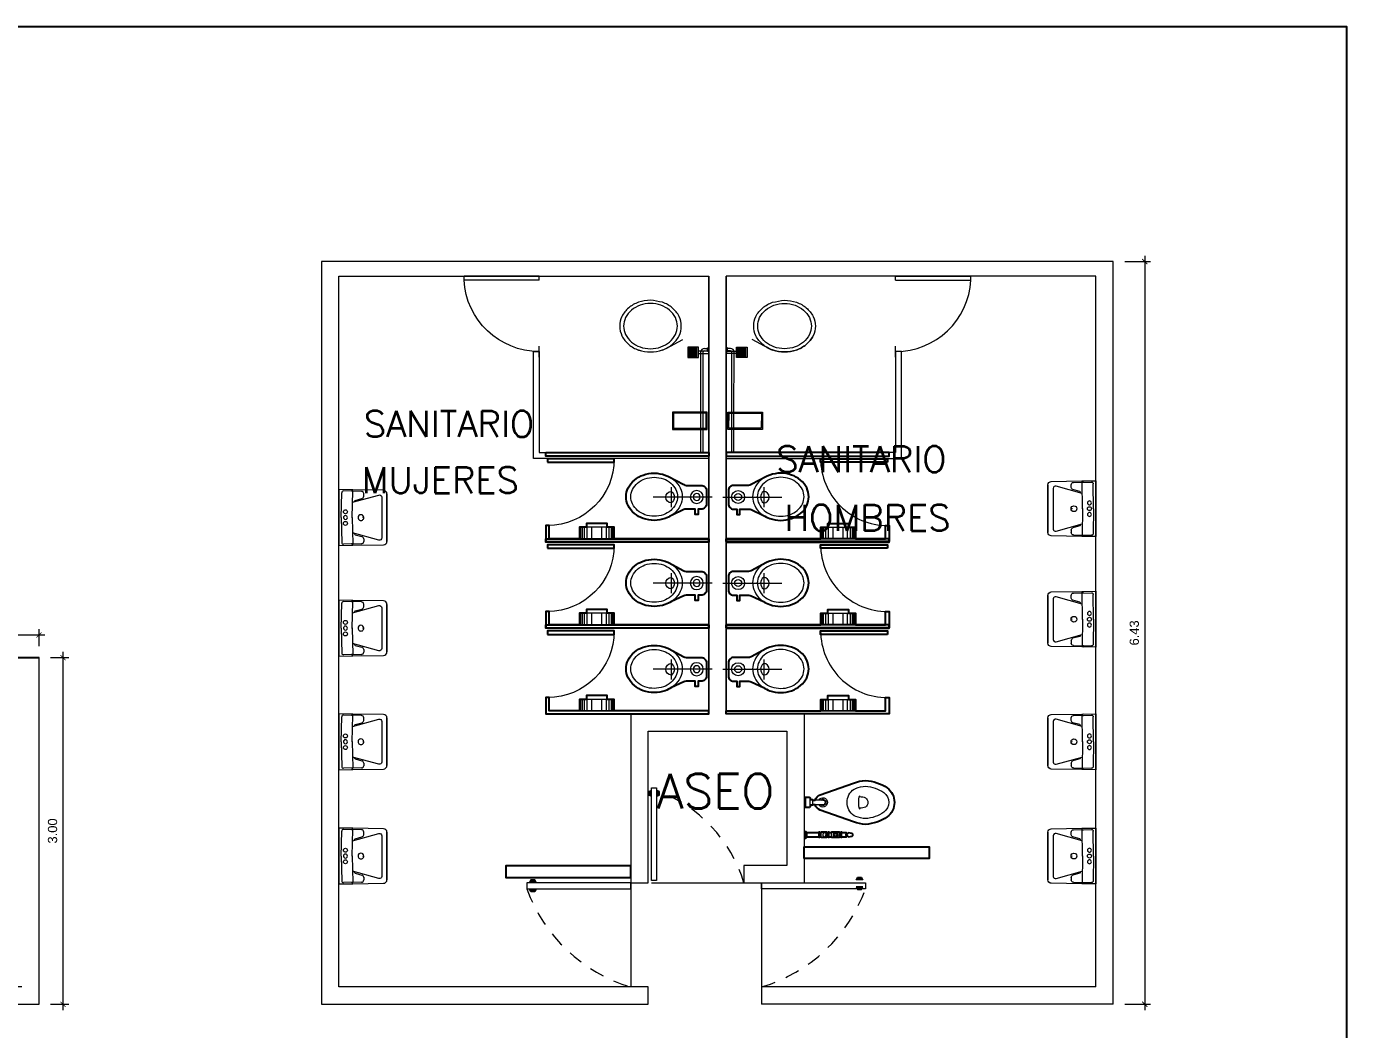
# Model space of a CAD drawing. Header units: metres. Extents: x 249 to 294.6, y -135.5 to -107.4.
# Drawn here: x 283.15 to 294.57, y -116.05 to -107.37 of the extents above; entities that cross this region are included whole.
import ezdxf

# ---------------------------------------------------------------- set-up
doc = ezdxf.new("R2010")
doc.units = ezdxf.units.M
doc.header["$MEASUREMENT"] = 0
doc.linetypes.add('HIDDEN', pattern=[0.375, 0.25, -0.125])
for name, color, linetype, lineweight in [('HATCH', 8, 'Continuous', 9), ('MOB', 1, 'Continuous', 9), ('MUROS', 2, 'Continuous', 20), ('TEXT', 7, 'Continuous', 18)]:
    doc.layers.add(name, color=color, linetype=linetype, lineweight=lineweight)
doc.layers.add('MURETE', color=4, linetype='Continuous')
doc.layers.add('WC-HIDE', color=1, linetype='Continuous')
doc.styles.add('TEXTOS', font='romans.shx')
doc.styles.add('UNO', font='arial.ttf')
doc.dimstyles.new('EN 50', dxfattribs={"dimtxt": 0.08, "dimasz": 0.045, "dimexe": 0.05, "dimexo": 0.1, "dimgap": 0.05, "dimtad": 1, "dimlfac": -1, "dimzin": 1, "dimdsep": 46, "dimtxsty": 'UNO', "dimblk": 'ARCHTICK', "dimcen": 0.5, "dimdle": 0.05, "dimclrd": 1, "dimclre": 1, "dimclrt": 7, "dimazin": 0, "dimtm": 1e-09, "dimtfac": 1, "dimtix": 1, "dimtmove": 0, "dimatfit": 0, "dimldrblk": 'ARCHTICK', "dimfxl": 1, "dimtolj": 2, "dimlwd": 13, "dimlwe": 13, "dimarcsym": 0})

# ---------------------------------------------------------------- blocks, each defined once
blk = doc.blocks.new('wc13')
at = {"color": 0}
for p, q in [((-0.385, 0), (-0.385, 1.41)), ((-0.385, 1.41), (-0.355, 1.41)), ((-0.355, 0), (-0.355, 1.41)), ((0.245, 1.41), (0.385, 1.41)), ((0.245, 1.38), (0.245, 1.41)), ((0.245, 1.38), (0.36, 1.38)), ((0.36, 1.38), (0.36, 0)), ((0.385, 1.41), (0.385, 0)), ((0.227, 0.879), (0.227, 1.059)), ((0.227, 1.059), (0.26, 1.059)), ((0.26, 0.819), (0.26, 1.119)), ((0.36, 1.119), (0.26, 1.119)), ((0.36, 1.115), (0.26, 1.115)), ((0.36, 1.106), (0.26, 1.106)), ((0.36, 1.094), (0.26, 1.094)), ((0.36, 1.075), (0.26, 1.075)), ((0.36, 1.051), (0.26, 1.051)), ((0.36, 0.819), (0.36, 1.119)), ((0.36, 1.013), (0.26, 1.013)), ((0.36, 0.925), (0.26, 0.925)), ((0.227, 0.879), (0.26, 0.879)), ((0.36, 0.886), (0.26, 0.886)), ((0.36, 0.863), (0.26, 0.863)), ((0.36, 0.843), (0.26, 0.843)), ((0.36, 0.832), (0.26, 0.832)), ((0.36, 0.823), (0.26, 0.823)), ((0.36, 0.819), (0.26, 0.819)), ((0, -0.029), (0, 0.482)), ((-0.108, 0.217), (-0.179, 0.348)), ((-0.086, 0.325), (0.087, 0.325)), ((0.108, 0.216), (0.158, 0.323)), ((-0.102, 0.065), (-0.102, 0.195)), ((0.104, 0.197), (0.104, 0.118)), ((0.149, 0.118), (0.104, 0.118)), ((0.149, 0.092), (0.149, 0.118)), ((-0.385, 0), (-0.355, 0)), ((-0.057, 0.02), (0.059, 0.02)), ((0.104, 0.092), (0.149, 0.092)), ((0.104, 0.092), (0.104, 0.065)), ((0.36, 0), (0.385, 0))]:
    blk.add_line(p, q, dxfattribs=at)
blk.add_lwpolyline([(-0.332, 1.395), (-0.332, 0.818), (-0.302, 0.818), (-0.302, 1.395)], close=True, dxfattribs=at)
for points in [[(-0.003, 0.229, 0.114983), (0.073, 0.247, 0.103863), (0.141, 0.3, 0.09123), (0.185, 0.378, 0.083945), (0.201, 0.472, 0.083945), (0.185, 0.567, 0.09123), (0.141, 0.644, 0.103863), (0.073, 0.698, 0.114983), (-0.003, 0.715, 0.114983), (-0.079, 0.698, 0.103863), (-0.148, 0.644, 0.09123), (-0.191, 0.567, 0.083945), (-0.207, 0.472, 0.083945), (-0.191, 0.378, 0.09123), (-0.148, 0.3, 0.103863), (-0.079, 0.247, 0.114983)], [(-0.003, 0.27, 0.114859), (0.059, 0.285, 0.103833), (0.115, 0.329, 0.091287), (0.152, 0.393, 0.084042), (0.165, 0.472, 0.084042), (0.152, 0.552, 0.091287), (0.115, 0.616, 0.103833), (0.059, 0.66, 0.114859), (-0.003, 0.674, 0.114859), (-0.065, 0.66, 0.103833), (-0.122, 0.616, 0.091287), (-0.158, 0.552, 0.084042), (-0.172, 0.472, 0.084042), (-0.158, 0.393, 0.091287), (-0.122, 0.329, 0.103833), (-0.065, 0.285, 0.114859)]]:
    blk.add_lwpolyline(points, format="xyb", close=True, dxfattribs=at)
blk.add_lwpolyline([(0.158, 0.323, 0.061992), (0.185, 0.378, 0.083945), (0.201, 0.472, 0.083945), (0.185, 0.567, 0.09123), (0.141, 0.644, 0.103863), (0.073, 0.698, 0.114983), (-0.003, 0.715, 0.114983), (-0.079, 0.698, 0.103863), (-0.148, 0.644, 0.09123), (-0.191, 0.567, 0.083945), (-0.207, 0.472, 0.083945), (-0.191, 0.378, 0.048605), (-0.171, 0.334, 0.103863)], format="xyb", dxfattribs=at)
for radius in [0.0562, 0.03]:
    blk.add_circle((-0.001, 0.104), radius, dxfattribs=at)
for centre, radius, start, end in [((-0.332, 1.395), 0.577, 270, 0), ((0, 0.323), 0.05, 0, 180), ((0, 0.361), 0.0625, 216.8699, 323.1301), ((-0.147, 0.195), 0.0451, 360, 28.4688), ((0.149, 0.197), 0.0451, 154.9229, 180), ((-0.057, 0.065), 0.0451, 180, 270), ((0.059, 0.065), 0.0451, 270, 0)]:
    blk.add_arc(centre, radius, start, end, dxfattribs=at)
at = {"layer": 'WC-HIDE', "color": 0}
for points in [[(-0.385, 1.41), (-0.385, 0), (-0.355, 0), (-0.355, 1.41)], [(-0.302, 1.395), (-0.302, 0.818), (-0.332, 0.818), (-0.332, 1.395)], [(0.36, 0), (0.36, 0.819), (0.26, 0.819), (0.26, 0.879), (0.227, 0.879), (0.227, 1.059), (0.26, 1.059), (0.26, 1.119), (0.36, 1.119), (0.36, 1.38), (0.245, 1.38), (0.245, 1.41), (0.385, 1.41), (0.385, 0)]]:
    blk.add_lwpolyline(points, close=True, dxfattribs=at)
blk.add_lwpolyline([(0.059, 0.02, 0.414214), (0.104, 0.065), (0.104, 0.092), (0.149, 0.092), (0.149, 0.118), (0.104, 0.118), (0.104, 0.197, -0.109858), (0.108, 0.216), (0.158, 0.323, 0.061992), (0.185, 0.378, 0.083945), (0.201, 0.472, 0.083945), (0.185, 0.567, 0.09123), (0.141, 0.644, 0.103863), (0.073, 0.698, 0.114983), (-0.003, 0.715, 0.114983), (-0.079, 0.698, 0.103863), (-0.148, 0.644, 0.09123), (-0.191, 0.567, 0.083945), (-0.207, 0.472, 0.083945), (-0.191, 0.378, 0.032383), (-0.179, 0.348), (-0.108, 0.217, -0.124861), (-0.102, 0.195), (-0.102, 0.065, 0.414214), (-0.057, 0.02)], format="xyb", close=True, dxfattribs=at)
blk = doc.blocks.new('LAVB1')
for p, q in [((-0.206, 0.415), (0, 0.415)), ((0, 0.415), (0.206, 0.415)), ((-0.228, 0.119), (-0.228, 0.109)), ((-0.003, 0.21), (0, 0.21)), ((-0.002, 0.115), (0.23, 0.119)), ((0.003, 0.21), (0, 0.21)), ((0.142, 0.135), (0.137, 0.135)), ((0.149, 0.14), (0.165, 0.199)), ((0.184, 0.214), (0.2, 0.214)), ((0.2, 0.214), (0.207, 0.214)), ((0.227, 0.194), (0.23, 0.039)), ((0.228, 0.119), (0.228, 0.109)), ((-0.231, 0), (-0.231, 0)), ((0, 0.02), (-0.215, 0.024)), ((0, 0.02), (0.215, 0.024)), ((0.23, 0), (0.23, 0))]:
    blk.add_line(p, q)
blk.add_lwpolyline([(0.242, 0), (0.24, 0.121), (0.236, 0.386, 0.408931), (0.206, 0.415), (0, 0.415), (-0.206, 0.415, 0.408931), (-0.236, 0.386), (-0.24, 0.121), (-0.242, 0)], format="xyb", close=True)
for points in [[(-0.132, 0.118), (-0.195, 0.345, -0.495783), (-0.176, 0.37), (0, 0.37), (0.176, 0.37, -0.495783), (0.195, 0.345), (0.132, 0.118)], [(-0.137, 0.135), (-0.142, 0.135, -0.328733), (-0.149, 0.14), (-0.165, 0.199, 0.332069), (-0.184, 0.214), (-0.2, 0.214), (-0.207, 0.214, 0.408931), (-0.227, 0.194), (-0.23, 0.039)]]:
    blk.add_lwpolyline(points, format="xyb")
blk.add_lwpolyline([(0.002, 0.115), (-0.23, 0.119)])
for centre in [(-0.05, 0.056), (0.05, 0.056)]:
    blk.add_circle(centre, 0.0172)
for centre, radius, start, end in [((-0.23, 0.108), 0.011, 83.5263, 178.5513), ((0, 0.19), 0.0251, 90, 270), ((0, 0.19), 0.0251, 270, 90), ((0.142, 0.142), 0.007, 271.7245, 344.5142), ((0.185, 0.194), 0.02, 91.0354, 164.5142), ((0.207, 0.194), 0.02, 1.0354, 90), ((0.23, 0.108), 0.011, 1.4487, 96.4737), ((-0.215, 0.039), 0.015, 178.9646, 268.9646), ((0, 0.056), 0.0172, 90, 270), ((0, 0.056), 0.0172, 270, 90), ((0.215, 0.039), 0.015, 271.0354, 1.0354)]:
    blk.add_arc(centre, radius, start, end)
blk = doc.blocks.new('wc05')
at = {"color": 0}
for p, q in [((-0.42, 0.116), (-0.434, 0.121)), ((-0.127, 0.066), (-0.416, 0.167)), ((-0.467, 0.05), (-0.47, 0.05)), ((-0.15, 0.03), (-0.176, 0.015)), ((-0.176, 0.015), (-0.176, -0.015)), ((-0.133, 0.02), (-0.15, 0.03)), ((-0.15, 0.02), (-0.06, 0.02)), ((-0.06, 0.025), (-0.04, 0.025)), ((-0.06, 0.02), (-0.06, 0.025)), ((-0.06, 0.02), (-0.06, -0.02)), ((-0.04, 0.025), (-0.04, 0.035)), ((-0.04, -0.025), (-0.04, 0.025)), ((-0.03, 0.045), (0, 0.045)), ((0, 0.045), (0, -0.045)), ((-0.47, -0.05), (-0.467, -0.05)), ((-0.416, -0.167), (-0.127, -0.066)), ((-0.176, -0.015), (-0.15, -0.03)), ((-0.15, -0.02), (-0.06, -0.02)), ((-0.15, -0.03), (-0.133, -0.02)), ((-0.06, -0.025), (-0.06, -0.02)), ((-0.06, -0.025), (-0.04, -0.025)), ((-0.04, -0.035), (-0.04, -0.025)), ((-0.03, -0.045), (0, -0.045)), ((-0.434, -0.121), (-0.42, -0.116)), ((-0.404, -0.269), (-0.41, -0.275)), ((-0.41, -0.275), (-0.41, -0.28)), ((-0.41, -0.285), (-0.41, -0.28)), ((-0.404, -0.291), (-0.41, -0.285)), ((-0.373, -0.263), (-0.404, -0.269)), ((-0.373, -0.297), (-0.404, -0.291)), ((-0.361, -0.275), (-0.373, -0.263)), ((-0.361, -0.285), (-0.373, -0.297)), ((-0.36, -0.285), (-0.36, -0.275)), ((-0.35, -0.275), (-0.36, -0.275)), ((-0.35, -0.285), (-0.36, -0.285)), ((-0.315, -0.263), (-0.355, -0.263)), ((-0.355, -0.275), (-0.355, -0.263)), ((-0.355, -0.297), (-0.355, -0.285)), ((-0.315, -0.297), (-0.355, -0.297)), ((-0.35, -0.285), (-0.35, -0.275)), ((-0.315, -0.302), (-0.315, -0.257)), ((-0.305, -0.257), (-0.315, -0.257)), ((-0.305, -0.265), (-0.315, -0.265)), ((-0.305, -0.28), (-0.315, -0.28)), ((-0.305, -0.295), (-0.315, -0.295)), ((-0.305, -0.302), (-0.315, -0.302)), ((-0.305, -0.302), (-0.305, -0.257)), ((-0.295, -0.263), (-0.305, -0.263)), ((-0.295, -0.297), (-0.305, -0.297)), ((-0.295, -0.302), (-0.295, -0.257)), ((-0.225, -0.257), (-0.295, -0.257)), ((-0.225, -0.302), (-0.295, -0.302)), ((-0.26, -0.265), (-0.273, -0.272)), ((-0.273, -0.272), (-0.273, -0.287)), ((-0.273, -0.287), (-0.26, -0.295)), ((-0.247, -0.272), (-0.26, -0.265)), ((-0.26, -0.295), (-0.247, -0.287)), ((-0.247, -0.287), (-0.247, -0.272)), ((-0.225, -0.302), (-0.225, -0.257)), ((-0.205, -0.263), (-0.225, -0.263)), ((-0.205, -0.297), (-0.225, -0.297)), ((-0.205, -0.302), (-0.205, -0.257)), ((-0.195, -0.257), (-0.205, -0.257)), ((-0.195, -0.265), (-0.205, -0.265)), ((-0.195, -0.28), (-0.205, -0.28)), ((-0.195, -0.295), (-0.205, -0.295)), ((-0.195, -0.302), (-0.205, -0.302)), ((-0.195, -0.302), (-0.195, -0.257)), ((-0.185, -0.263), (-0.195, -0.263)), ((-0.185, -0.297), (-0.195, -0.297)), ((-0.185, -0.302), (-0.185, -0.257)), ((-0.135, -0.257), (-0.185, -0.257)), ((-0.135, -0.302), (-0.185, -0.302)), ((-0.135, -0.302), (-0.135, -0.257)), ((-0.125, -0.263), (-0.135, -0.263)), ((-0.125, -0.297), (-0.135, -0.297)), ((-0.125, -0.302), (-0.125, -0.257)), ((-0.115, -0.257), (-0.125, -0.257)), ((-0.115, -0.265), (-0.125, -0.265)), ((-0.115, -0.28), (-0.125, -0.28)), ((-0.115, -0.295), (-0.125, -0.295)), ((-0.115, -0.302), (-0.125, -0.302)), ((-0.115, -0.302), (-0.115, -0.257)), ((-0.015, -0.263), (-0.115, -0.263)), ((-0.015, -0.297), (-0.115, -0.297)), ((-0.015, -0.263), (0, -0.248)), ((-0.015, -0.297), (-0.015, -0.263)), ((-0.015, -0.297), (0, -0.312)), ((0, -0.248), (0, -0.312))]:
    blk.add_line(p, q, dxfattribs=at)
for centre, radius in [((-0.26, -0.28), 0.022), ((-0.26, -0.28), 0.01), ((-0.167, -0.28), 0.0176), ((-0.177, -0.28), 0.00773)]:
    blk.add_circle(centre, radius, dxfattribs=at)
for centre, radius, start, end in [((-0.613, 0), 0.157, 126.5371, 233.4629), ((-0.496, -0.184), 0.375, 93.6172, 124.0915), ((-0.496, -0.184), 0.325, 94.1326, 123.8919), ((-0.537, -0.137), 0.328, 68.1863, 86.9705), ((-0.537, -0.137), 0.278, 68.1863, 86.3745), ((-0.501, 0), 0.141, 305.1511, 54.8489), ((-0.613, 0), 0.107, 127.0731, 232.9269), ((-0.49, 0), 0.05, 126.8699, 233.1301), ((-0.469, -0.084), 0.134, 90.3213, 112.2986), ((-0.645, 0), 0.185, 341.0754, 18.9246), ((-0.15, 0), 0.04, 30, 330), ((-0.15, 0), 0.02, 89.9992, 270.0008), ((-0.15, 0), 0.07, 16.6015, 70.73), ((-0.03, 0.035), 0.01, 90, 180), ((-0.496, 0.184), 0.325, 236.1081, 265.8674), ((-0.469, 0.084), 0.134, 247.7014, 269.6787), ((-0.15, 0), 0.07, 289.27, 343.3985), ((-0.03, -0.035), 0.01, 180, 270), ((-0.496, 0.184), 0.375, 235.9085, 266.3828), ((-0.537, 0.137), 0.278, 273.6255, 291.8137), ((-0.537, 0.137), 0.328, 273.0295, 291.8137)]:
    blk.add_arc(centre, radius, start, end, dxfattribs=at)
at = {"layer": 'WC-HIDE', "color": 0}
blk.add_lwpolyline([(-0.127, -0.066, 0.240671), (-0.083, -0.02), (-0.06, -0.02), (-0.06, -0.025), (-0.04, -0.025), (-0.04, -0.035, 0.414214), (-0.03, -0.045), (0, -0.045), (0, 0.045), (-0.03, 0.045, 0.414214), (-0.04, 0.035), (-0.04, 0.025), (-0.06, 0.025), (-0.06, 0.02), (-0.083, 0.02, 0.240671), (-0.127, 0.066), (-0.416, 0.167, 0.082145), (-0.52, 0.19, 0.133758), (-0.706, 0.126, 0.503636), (-0.706, -0.126, 0.133758), (-0.52, -0.19, 0.082145), (-0.416, -0.167)], format="xyb", close=True, dxfattribs=at)
blk.add_lwpolyline([(0, -0.248), (0, -0.312), (-0.015, -0.297), (-0.115, -0.297), (-0.115, -0.302), (-0.125, -0.302), (-0.125, -0.297), (-0.135, -0.297), (-0.135, -0.302), (-0.185, -0.302), (-0.185, -0.302), (-0.185, -0.297), (-0.195, -0.297), (-0.195, -0.302), (-0.205, -0.302), (-0.205, -0.297), (-0.225, -0.297), (-0.225, -0.302), (-0.295, -0.302), (-0.295, -0.297), (-0.305, -0.297), (-0.305, -0.302), (-0.315, -0.302), (-0.315, -0.297), (-0.355, -0.297), (-0.355, -0.285), (-0.36, -0.285), (-0.373, -0.297), (-0.404, -0.291), (-0.41, -0.285), (-0.41, -0.275), (-0.404, -0.269), (-0.373, -0.263), (-0.36, -0.275), (-0.355, -0.275), (-0.355, -0.263), (-0.315, -0.263), (-0.315, -0.257), (-0.305, -0.257), (-0.305, -0.263), (-0.295, -0.263), (-0.295, -0.257), (-0.225, -0.257), (-0.225, -0.263), (-0.205, -0.263), (-0.205, -0.257), (-0.195, -0.257), (-0.195, -0.263), (-0.185, -0.263), (-0.185, -0.257), (-0.135, -0.257), (-0.135, -0.263), (-0.125, -0.263), (-0.125, -0.257), (-0.115, -0.257), (-0.115, -0.263), (-0.015, -0.263)], close=True, dxfattribs=at)
blk = doc.blocks.new('PTA-I')
for p, q in [((-1, 0), (-1, 1)), ((-0.95, 1), (-1, 1)), ((-0.95, 0), (-0.95, 1)), ((-0.95, 0), (-1, 0)), ((0.073, 0), (-0.073, 0))]:
    blk.add_line(p, q)
blk.add_arc((-1.002, -0.001), 1.002, 0.0552, 87.0072)
blk = doc.blocks.new('_ArchTick')
at = {"color": 0, "linetype": 'ByBlock', "const_width": 0.15}
blk.add_lwpolyline([(-0.5, -0.5), (0.5, 0.5)], dxfattribs=at)
blk = doc.blocks.new('*D42')
at = {"color": 1, "lineweight": 13, "transparency": 16777216}
for p, q in [((278.759, -112.733), (278.759, -112.587)), ((283.259, -112.733), (283.259, -112.587)), ((278.709, -112.637), (283.309, -112.637))]:
    blk.add_line(p, q, dxfattribs=at)
at = {"layer": 'Defpoints', "color": 0, "transparency": 16777216}
for p in [(283.259, -112.637), (278.759, -112.833), (283.259, -112.833)]:
    blk.add_point(p, dxfattribs=at)
at = {"color": 1, "lineweight": 13, "transparency": 16777216, "xscale": 0.045, "yscale": 0.045, "zscale": 0.045, "rotation": 180}
blk.add_blockref('_ArchTick', (278.759, -112.637), dxfattribs=at)
at = {"color": 1, "lineweight": 13, "transparency": 16777216, "xscale": 0.045, "yscale": 0.045, "zscale": 0.045}
blk.add_blockref('_ArchTick', (283.259, -112.637), dxfattribs=at)
at = {"color": 7, "transparency": 16777216, "insert": (281.009, -112.546), "char_height": 0.08, "attachment_point": 5, "style": 'UNO'}
blk.add_mtext('\\A2;4.50', dxfattribs=at)
blk = doc.blocks.new('*D43')
at = {"color": 1, "lineweight": 13, "transparency": 16777216}
for p, q in [((283.359, -112.833), (283.516, -112.833)), ((283.466, -112.783), (283.466, -115.883)), ((283.359, -115.833), (283.516, -115.833))]:
    blk.add_line(p, q, dxfattribs=at)
at = {"layer": 'Defpoints', "color": 0, "transparency": 16777216}
for p in [(283.259, -112.833), (283.259, -115.833), (283.466, -115.833)]:
    blk.add_point(p, dxfattribs=at)
at = {"color": 1, "lineweight": 13, "transparency": 16777216, "xscale": 0.045, "yscale": 0.045, "zscale": 0.045}
for p, rotation in [((283.466, -112.833), 90), ((283.466, -115.833), 270)]:
    blk.add_blockref('_ArchTick', p, dxfattribs=dict(at, rotation=rotation))
at = {"color": 7, "transparency": 16777216, "insert": (283.376, -114.333), "char_height": 0.08, "attachment_point": 5, "rotation": 90, "style": 'UNO'}
blk.add_mtext('\\A2;3.00', dxfattribs=at)
blk = doc.blocks.new('*D44')
at = {"color": 1, "lineweight": 13, "transparency": 16777216}
for p, q in [((292.654, -109.406), (292.877, -109.406)), ((292.827, -109.356), (292.827, -115.883)), ((292.654, -115.833), (292.877, -115.833))]:
    blk.add_line(p, q, dxfattribs=at)
at = {"layer": 'Defpoints', "color": 0, "transparency": 16777216}
for p in [(292.554, -109.406), (292.554, -115.833), (292.827, -115.833)]:
    blk.add_point(p, dxfattribs=at)
at = {"color": 1, "lineweight": 13, "transparency": 16777216, "xscale": 0.045, "yscale": 0.045, "zscale": 0.045}
for p, rotation in [((292.827, -109.406), 90), ((292.827, -115.833), 270)]:
    blk.add_blockref('_ArchTick', p, dxfattribs=dict(at, rotation=rotation))
at = {"color": 7, "transparency": 16777216, "insert": (292.736, -112.619), "char_height": 0.08, "attachment_point": 5, "rotation": 90, "style": 'UNO'}
blk.add_mtext('\\A2;6.43', dxfattribs=at)

msp = doc.modelspace()

# ---------------------------------------------------------------- hatches: boundary and pattern name
at = {"layer": 'HATCH'}
for points in [[(288.54, -113.989), (288.54, -114.027), (288.543, -114.028), (288.543, -113.987)], [(288.618, -114.028), (288.622, -114.027), (288.622, -113.989), (288.618, -113.987)], [(287.511, -114.762), (287.554, -114.762), (287.555, -114.766), (287.509, -114.766)], [(290.379, -114.74), (290.336, -114.74), (290.335, -114.744), (290.381, -114.744)], [(287.555, -114.85), (287.554, -114.854), (287.511, -114.854), (287.509, -114.85)], [(290.335, -114.828), (290.336, -114.832), (290.379, -114.832), (290.381, -114.828)]]:
    msp.add_hatch(color=256, dxfattribs=at).paths.add_polyline_path(points)

# ---------------------------------------------------------------- linework, layer by layer
msp.add_line((278.759, -112.833), (283.259, -112.833))
msp.add_lwpolyline([(248.958, -107.37), (294.573, -107.37), (294.573, -135.504), (248.958, -135.504)], close=True)
for p, q in [((288.686, -110.157), (288.83, -110.079)), ((289.573, -110.157), (289.429, -110.079)), ((287.537, -110.184), (287.587, -110.184)), ((287.537, -111.109), (287.537, -110.184)), ((287.587, -110.184), (287.587, -111.059)), ((288.882, -110.236), (288.882, -110.146)), ((288.892, -110.236), (288.892, -110.146)), ((288.902, -110.236), (288.902, -110.146)), ((288.912, -110.236), (288.912, -110.146)), ((288.922, -110.236), (288.922, -110.146)), ((288.932, -110.236), (288.932, -110.146)), ((288.942, -110.236), (288.942, -110.146)), ((288.952, -110.236), (288.952, -110.146)), ((288.964, -110.201), (288.964, -110.181)), ((288.986, -110.728), (288.986, -110.188)), ((289.006, -110.728), (289.006, -110.188)), ((289.016, -110.158), (289.043, -110.158)), ((289.016, -110.178), (289.043, -110.178)), ((289.243, -110.158), (289.216, -110.158)), ((289.243, -110.178), (289.216, -110.178)), ((289.252, -110.728), (289.253, -110.188)), ((289.272, -110.728), (289.273, -110.188)), ((289.295, -110.201), (289.295, -110.181)), ((289.306, -110.236), (289.306, -110.146)), ((289.316, -110.236), (289.316, -110.146)), ((289.326, -110.236), (289.326, -110.146)), ((289.336, -110.236), (289.336, -110.146)), ((289.346, -110.236), (289.346, -110.146)), ((289.356, -110.236), (289.356, -110.146)), ((289.366, -110.236), (289.366, -110.146)), ((289.376, -110.236), (289.376, -110.146)), ((290.671, -110.184), (290.671, -111.059)), ((290.721, -110.184), (290.671, -110.184)), ((290.721, -111.109), (290.721, -110.184)), ((289.04, -110.708), (288.74, -110.708)), ((288.74, -110.708), (288.74, -110.858)), ((289.03, -110.718), (288.75, -110.718)), ((288.75, -110.718), (288.75, -110.848)), ((288.986, -111.059), (288.986, -110.728)), ((289.006, -111.059), (289.006, -110.728)), ((289.03, -110.848), (289.03, -110.718)), ((289.04, -110.858), (289.04, -110.708)), ((289.218, -110.858), (289.219, -110.708)), ((289.219, -110.708), (289.519, -110.708)), ((289.228, -110.848), (289.229, -110.718)), ((289.229, -110.718), (289.509, -110.718)), ((289.252, -111.059), (289.252, -110.728)), ((289.272, -111.059), (289.272, -110.728)), ((289.509, -110.718), (289.508, -110.848)), ((289.519, -110.708), (289.518, -110.858)), ((288.74, -110.858), (289.04, -110.858)), ((288.75, -110.848), (289.03, -110.848)), ((289.518, -110.858), (289.218, -110.858)), ((289.508, -110.848), (289.228, -110.848)), ((289.054, -111.109), (287.537, -111.109)), ((287.587, -111.059), (289.054, -111.059)), ((290.671, -111.059), (289.204, -111.059)), ((289.204, -111.109), (290.721, -111.109)), ((288.558, -114.783), (289.358, -114.783)), ((289.511, -114.783), (289.511, -114.783))]:
    msp.add_line(p, q, dxfattribs=at)
for points in [[(288.302, -109.881, 0.114983), (288.283, -109.964, 0.114983), (288.303, -110.048, 0.103863), (288.361, -110.123, 0.09123), (288.446, -110.171, 0.083945), (288.55, -110.188, 0.083945), (288.654, -110.17, 0.09123), (288.738, -110.122, 0.103863), (288.797, -110.048, 0.114983), (288.816, -109.964, 0.114983), (288.797, -109.88, 0.103863), (288.738, -109.806, 0.09123), (288.653, -109.758, 0.020986), (288.549, -109.74, 0.083945), (288.445, -109.758, 0.09123), (288.361, -109.806, 0.103863)], [(288.782, -109.964, 0.114859), (288.765, -109.891, 0.103833), (288.714, -109.826, 0.091287), (288.64, -109.784, 0.084042), (288.549, -109.768, 0.084042), (288.459, -109.784, 0.091287), (288.385, -109.826, 0.103833), (288.334, -109.891, 0.114859), (288.317, -109.964, 0.114859), (288.334, -110.037, 0.103833), (288.385, -110.103, 0.091287), (288.459, -110.144, 0.084042), (288.55, -110.16, 0.084042), (288.64, -110.144, 0.091287), (288.714, -110.102, 0.103833), (288.765, -110.037, 0.114859)], [(289.956, -109.881, -0.114983), (289.976, -109.964, -0.114983), (289.956, -110.048, -0.103863), (289.897, -110.123, -0.09123), (289.813, -110.171, -0.083945), (289.709, -110.188, -0.083945), (289.605, -110.17, -0.09123), (289.521, -110.122, -0.103863), (289.462, -110.048, -0.114983), (289.443, -109.964, -0.114983), (289.462, -109.88, -0.103863), (289.521, -109.806, -0.09123), (289.605, -109.758, -0.020986), (289.709, -109.74, -0.083945), (289.813, -109.758, -0.09123), (289.898, -109.806, -0.103863)], [(289.477, -109.964, -0.114859), (289.494, -109.891, -0.103833), (289.545, -109.826, -0.091287), (289.618, -109.784, -0.084042), (289.709, -109.768, -0.084042), (289.8, -109.784, -0.091287), (289.874, -109.826, -0.103833), (289.925, -109.891, -0.114859), (289.942, -109.964, -0.114859), (289.925, -110.037, -0.103833), (289.873, -110.103, -0.091287), (289.8, -110.144, -0.084042), (289.709, -110.16, -0.084042), (289.618, -110.144, -0.091287), (289.545, -110.102, -0.103833), (289.494, -110.037, -0.114859)]]:
    msp.add_lwpolyline(points, format="xyb", close=True, dxfattribs=at)
for points in [[(289.054, -110.181), (288.964, -110.181), (288.964, -110.146), (288.874, -110.146), (288.874, -110.236), (288.964, -110.236), (288.964, -110.201), (289.054, -110.201)], [(289.205, -110.181), (289.295, -110.181), (289.295, -110.146), (289.385, -110.146), (289.385, -110.236), (289.295, -110.236), (289.295, -110.201), (289.205, -110.201)]]:
    msp.add_lwpolyline(points, close=True, dxfattribs=at)
for points in [[(289.053, -110.183), (289.043, -110.183), (289.043, -110.153), (289.053, -110.153)], [(289.206, -110.183), (289.216, -110.183), (289.216, -110.153), (289.206, -110.153)]]:
    msp.add_lwpolyline(points, dxfattribs=at)
for centre, radius, start, end in [((288.51, -109.946), 0.231, 206.2709, 229.9894), ((289.749, -109.946), 0.231, 310.0106, 333.7291), ((288.534, -109.917), 0.269, 229.9894, 250.8401), ((288.549, -109.872), 0.316, 250.8401, 270.0339), ((288.549, -109.872), 0.316, 270.0339, 289.2277), ((288.565, -109.917), 0.269, 289.2277, 300.3585), ((289.016, -110.188), 0.03, 90.0339, 180.0339), ((289.016, -110.188), 0.01, 90.0339, 180.0339), ((289.243, -110.188), 0.03, 359.9661, 89.9661), ((289.243, -110.188), 0.01, 359.9661, 89.9661), ((289.693, -109.917), 0.269, 239.6415, 250.7723), ((289.709, -109.872), 0.316, 250.7723, 269.9661), ((289.709, -109.872), 0.316, 269.9661, 289.1599), ((289.725, -109.917), 0.269, 289.1599, 310.0106)]:
    msp.add_arc(centre, radius, start, end, dxfattribs=at)
at = {"layer": 'MOB'}
for p, q in [((288.379, -114.783), (288.379, -115.683)), ((288.558, -114.783), (289.358, -114.783)), ((289.511, -114.783), (289.511, -115.683))]:
    msp.add_line(p, q, dxfattribs=at)
for points in [[(288.533, -114.024), (288.533, -113.992), (288.553, -113.983), (288.553, -114.033)], [(288.628, -114.024), (288.628, -113.992), (288.608, -113.983), (288.608, -114.033)], [(287.55, -114.755), (287.514, -114.755), (287.504, -114.777), (287.56, -114.777)], [(290.34, -114.732), (290.376, -114.732), (290.386, -114.755), (290.33, -114.755)], [(287.55, -114.861), (287.514, -114.861), (287.504, -114.839), (287.56, -114.839)], [(290.34, -114.839), (290.376, -114.839), (290.386, -114.817), (290.33, -114.817)]]:
    msp.add_lwpolyline(points, close=True, dxfattribs=at)
for points in [[(288.54, -114.027), (288.54, -113.989)], [(288.543, -113.987), (288.543, -114.028)], [(288.558, -114.761), (288.558, -113.961), (288.558, -113.961), (288.603, -113.961), (288.603, -114.761), (288.558, -114.761)], [(288.618, -113.987), (288.618, -114.028)], [(288.622, -114.027), (288.622, -113.989)], [(288.379, -114.783), (287.479, -114.783), (287.479, -114.783), (287.479, -114.833), (288.379, -114.833), (288.379, -114.783)], [(287.509, -114.766), (287.555, -114.766)], [(287.554, -114.762), (287.511, -114.762)], [(289.511, -114.783), (290.411, -114.783), (290.411, -114.783), (290.411, -114.833), (289.511, -114.833), (289.511, -114.783)], [(290.381, -114.744), (290.335, -114.744)], [(290.336, -114.74), (290.379, -114.74)], [(287.509, -114.85), (287.555, -114.85)], [(287.554, -114.854), (287.511, -114.854)], [(290.381, -114.828), (290.335, -114.828)], [(290.336, -114.832), (290.379, -114.832)]]:
    msp.add_lwpolyline(points, dxfattribs=at)
at = {"layer": 'MOB', "linetype": 'HIDDEN', "ltscale": 0.5}
for centre, radius, start, end in [((288.186, -115.134), 1.224, 16.6519, 70.075), ((288.774, -114.364), 1.377, 199.925, 253.3481), ((289.116, -114.364), 1.377, 286.6519, 340.075)]:
    msp.add_arc(centre, radius, start, end, dxfattribs=at)
at = {"layer": 'MURETE'}
for points in [[(289.879, -114.57), (289.879, -114.471), (290.962, -114.471), (290.962, -114.57)], [(288.379, -114.735), (288.379, -114.636), (287.297, -114.636), (287.297, -114.735)]]:
    msp.add_lwpolyline(points, close=True, dxfattribs=at)
at = {"layer": 'MUROS'}
for p, q in [((292.554, -109.406), (289.054, -109.406)), ((292.554, -115.833), (292.554, -109.406)), ((285.854, -115.682), (285.854, -109.533)), ((285.854, -109.533), (289.054, -109.533)), ((289.054, -109.533), (289.054, -113.319)), ((292.404, -109.533), (289.204, -109.533)), ((289.204, -109.533), (289.204, -113.319)), ((292.404, -115.683), (292.404, -109.533)), ((289.054, -113.319), (288.379, -113.319)), ((288.379, -113.319), (288.379, -114.783)), ((289.204, -113.319), (289.879, -113.319)), ((289.879, -113.319), (289.879, -114.783)), ((288.529, -114.783), (288.529, -113.469)), ((288.529, -113.469), (289.729, -113.469)), ((289.729, -113.469), (289.729, -114.633)), ((289.729, -114.633), (289.358, -114.633)), ((289.358, -114.633), (289.358, -114.783)), ((288.379, -114.783), (288.529, -114.783)), ((289.358, -114.783), (289.729, -114.783)), ((289.511, -115.683), (289.511, -115.833)), ((292.554, -115.833), (289.511, -115.833))]:
    msp.add_line(p, q, dxfattribs=at)
for points in [[(289.054, -109.406), (285.704, -109.406), (285.704, -115.833), (288.529, -115.833), (288.529, -115.683), (285.854, -115.682)], [(289.054, -113.319), (289.054, -109.533)], [(289.204, -113.319), (289.204, -109.533)], [(283.109, -115.683), (281.12, -115.683), (281.12, -115.833), (283.259, -115.833), (283.259, -112.833)], [(289.729, -114.783), (289.879, -114.783)], [(292.404, -115.683), (289.511, -115.683)]]:
    msp.add_lwpolyline(points, dxfattribs=at)

# ---------------------------------------------------------------- block references
at = {"layer": 'HATCH', "xscale": -1, "rotation": 90}
for name, p in [('wc13', (289.054, -111.444)), ('LAVB1', (292.404, -111.544)), ('wc13', (289.054, -112.189)), ('LAVB1', (292.404, -112.501)), ('wc13', (289.054, -112.934)), ('LAVB1', (292.404, -113.561)), ('LAVB1', (292.404, -114.55))]:
    msp.add_blockref(name, p, dxfattribs=at)
at = {"layer": 'HATCH', "rotation": 270}
for name, p in [('wc13', (289.204, -111.444)), ('LAVB1', (285.854, -111.621)), ('wc13', (289.204, -112.189)), ('LAVB1', (285.854, -112.578)), ('wc13', (289.204, -112.934)), ('LAVB1', (285.854, -113.561)), ('LAVB1', (285.854, -114.55))]:
    msp.add_blockref(name, p, dxfattribs=at)
at = {"layer": 'HATCH', "xscale": -1}
msp.add_blockref('wc05', (289.891, -114.086), dxfattribs=at)
at = {"layer": 'MOB', "yscale": 0.651038771170704}
for p, xscale, zscale, rotation in [((287.587, -110.184), -0.651038771170704, 0.6510387711707004, 90), ((290.671, -110.184), 0.651038771170704, 0.651038771170704, 270)]:
    msp.add_blockref('PTA-I', p, dxfattribs=dict(at, xscale=xscale, zscale=zscale, rotation=rotation))

# ---------------------------------------------------------------- texts
at = {"layer": 'TEXT', "style": 'TEXTOS'}
for s, height, p in [('SANITARIO', 0.225, (286.069, -110.923)), ('SANITARIO', 0.225, (289.637, -111.228)), ('MUJERES', 0.225, (286.05, -111.409)), ('HOMBRES', 0.225, (289.708, -111.735)), ('ASEO', 0.3, (288.604, -114.139))]:
    msp.add_text(s, height=height, dxfattribs=at).set_placement(p)

# ---------------------------------------------------------------- dimensions: what is measured, and where the dimension line sits
for base, p1, p2, picture, middle in [((292.827, -115.833), (292.554, -109.406), (292.554, -115.833), '*D44', (292.736, -112.619)), ((283.466, -115.833), (283.259, -112.833), (283.259, -115.833), '*D43', (283.376, -114.333))]:
    dim = msp.add_linear_dim(base=base, p1=p1, p2=p2, angle=90, dimstyle='EN 50')
    dim.commit()
    dim.dimension.update_dxf_attribs({"geometry": picture, "text_midpoint": middle})
dim = msp.add_linear_dim(base=(283.259, -112.637), p1=(278.759, -112.833), p2=(283.259, -112.833), dimstyle='EN 50')
dim.commit()
dim.dimension.update_dxf_attribs({"geometry": '*D42', "text_midpoint": (281.009, -112.546)})

doc.saveas('drawing.dxf')
